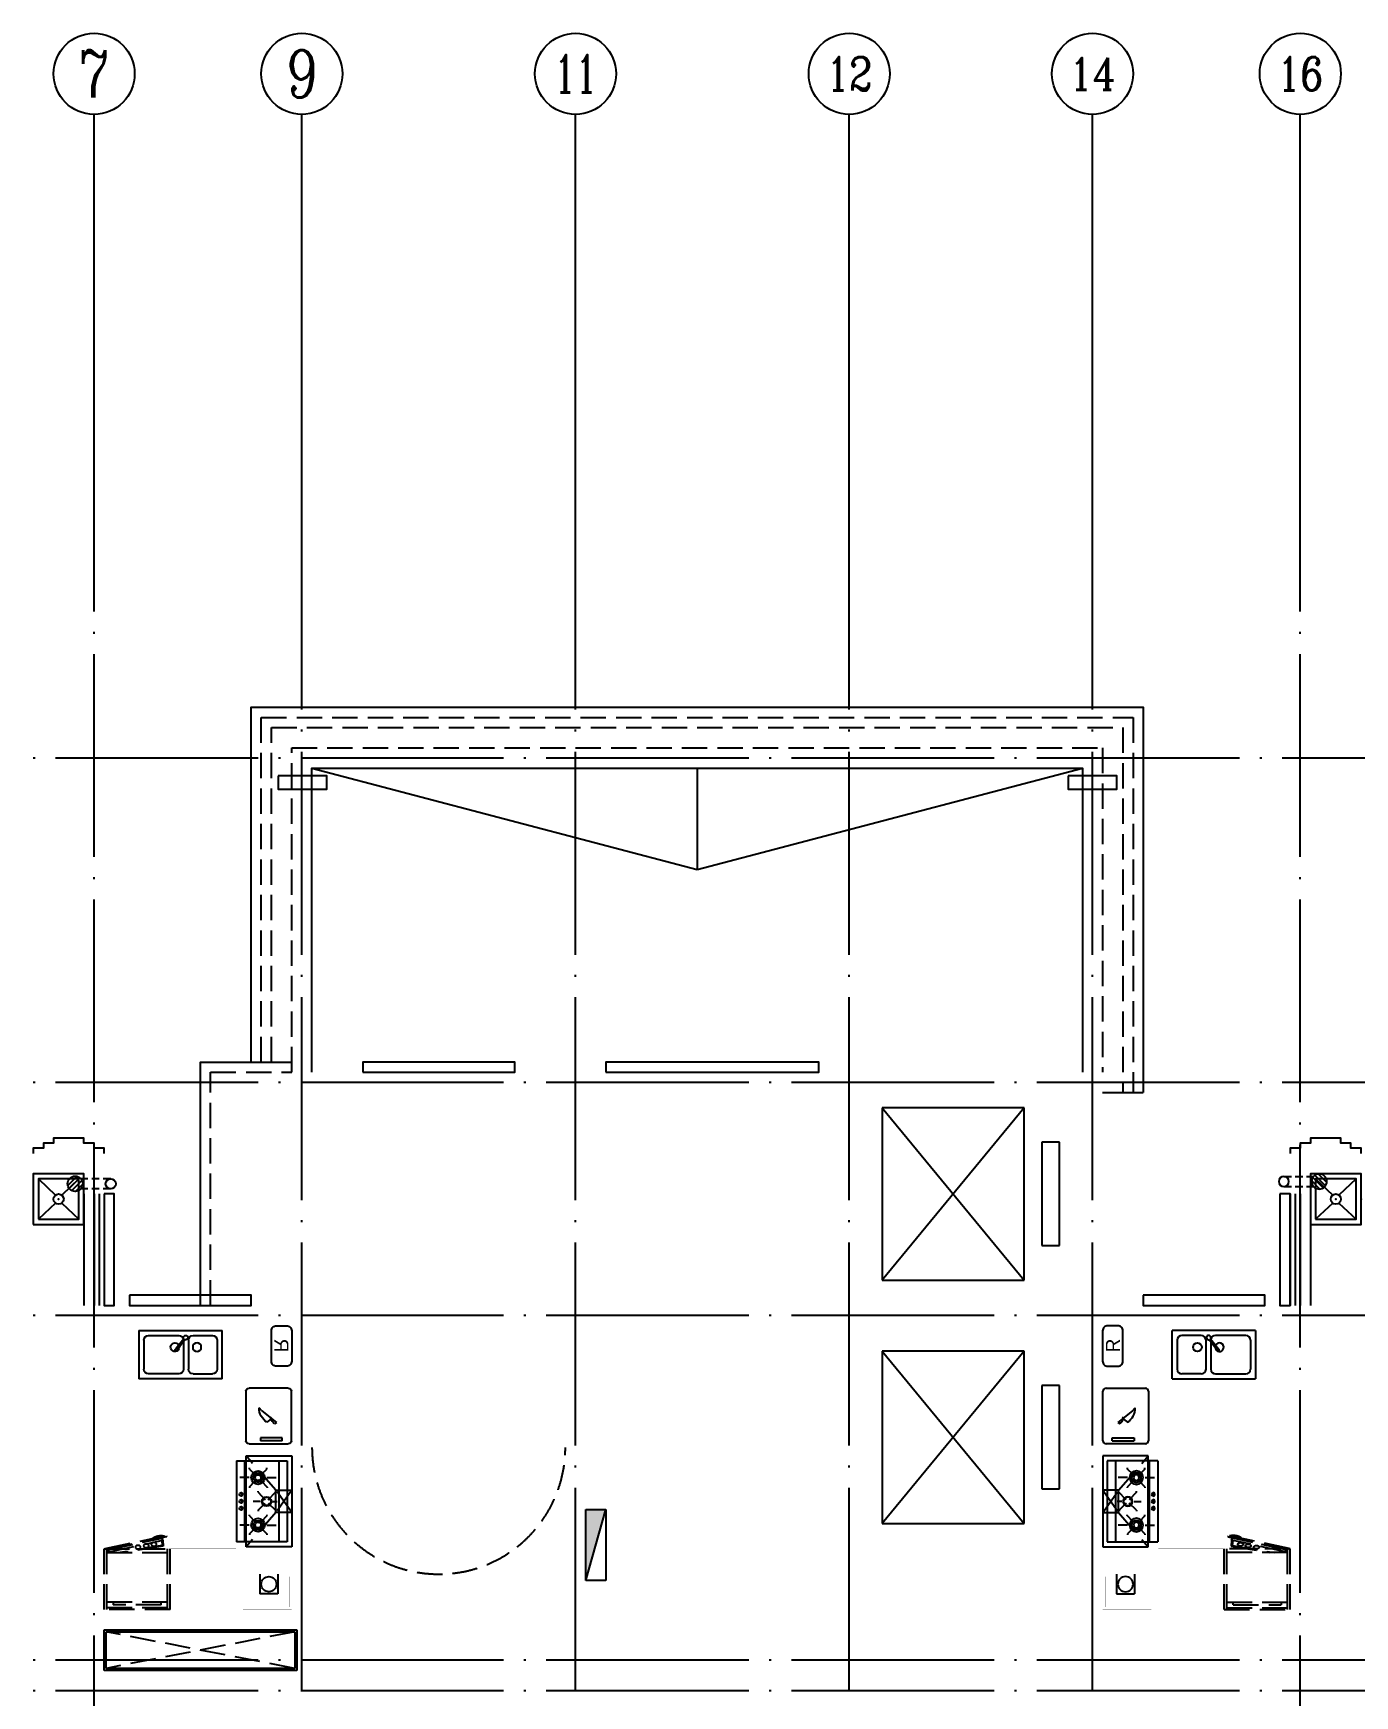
# Model space of a CAD drawing. Extents: x 115549 to 768939, y -502199 to 402497.
# Drawn here: x 204969 to 218007, y 143237 to 159637 of the extents above; entities that cross this region are included whole.
import ezdxf
from ezdxf.enums import TextEntityAlignment as Align

# ---------------------------------------------------------------- set-up
doc = ezdxf.new("R2010")
doc.units = 0
doc.header["$LTSCALE"] = 1000
doc.header["$MEASUREMENT"] = 0
for name, pattern in [('22#-平立剖面图_t3$0$PM$0$DASH', [0.35, 0.25, -0.1]), ('__DASH', [0.35, 0.25, -0.1]), ('DOTE', [2.42, 2, -0.2, 0.02, -0.2]), ('HIDDEN', [0.375, 0.25, -0.125])]:
    doc.linetypes.add(name, pattern=pattern)
for name, color, linetype in [('04-家具', 8, 'Continuous'), ('AXIS', 3, 'Continuous'), ('AXIS_TEXT', 7, 'Continuous'), ('DOTE', 16, 'DOTE'), ('E-TEXT-PLAN', 4, 'Continuous'), ('EQUIP_地漏', 7, 'Continuous'), ('EQUIP_消火栓', 7, 'Continuous'), ('EVTR', 2, 'Continuous'), ('LVTRY', 6, 'Continuous'), ('roof', 5, 'Continuous'), ('厨卫', 210, 'Continuous'), ('排水', 4, 'Continuous'), ('栏杆', 11, 'Continuous'), ('热水器', 6, 'Continuous'), ('窗口线', 7, 'Continuous'), ('线脚', 163, 'Continuous')]:
    doc.layers.add(name, color=color, linetype=linetype)
doc.styles.add('22#-平立剖面图_t3$0$PM$0$STANDARD', font='hnsjy-07.shx', dxfattribs={"width": 0.8, "bigfont": 'hnsjy-hz.shx'})
doc.styles.add('_TCH_AXIS', font='COMPLEX', dxfattribs={"bigfont": 'GBCBIG'})
doc.styles.add('COMPLEX', font='COMPLEX')
doc.styles.add('dim_font', font='hnsjy-07.shx', dxfattribs={"width": 0.66, "bigfont": 'hnsjy-hz.shx'})
doc.styles.add('MJF', font='HNSJY-07', dxfattribs={"width": 0.8, "bigfont": 'HNSJY-HZ'})

# ---------------------------------------------------------------- blocks, each defined once
blk = doc.blocks.new('sertewtewtwert')
at = {"layer": '04-家具'}
for p, q in [((71015, 3464), (71015, 3864)), ((71015, 3864), (72915, 3864)), ((71035, 3484), (71035, 3844)), ((71035, 3844), (72895, 3844)), ((72895, 3844), (72895, 3484)), ((72915, 3864), (72915, 3464)), ((72915, 3464), (71015, 3464)), ((72895, 3484), (71035, 3484))]:
    blk.add_line(p, q, dxfattribs=at)
at = {"layer": '04-家具', "linetype": '22#-平立剖面图_t3$0$PM$0$DASH'}
for p, q in [((72895, 3484), (71035, 3844)), ((71035, 3844), (71035, 3844)), ((72895, 3844), (71035, 3484)), ((71035, 3484), (71035, 3484))]:
    blk.add_line(p, q, dxfattribs=at)
blk = doc.blocks.new('RSQ')
blk.add_lwpolyline([(0, -50), (0, -350, 0.414214), (50, -400), (150, -400, 0.414214), (200, -350), (200, -50, 0.414214), (150, 0), (50, 0, 0.414214)], format="xyb", close=True)
at = {"layer": 'E-TEXT-PLAN', "color": 4, "style": 'MJF'}
blk.add_text('R', height=140, rotation=270, dxfattribs=at).set_placement((28, -205), align=Align.CENTER)
blk = doc.blocks.new('sgewrtwertwertwert')
at = {"layer": '厨卫'}
for p, q in [((58312495, 20011350), (58312495, 20010875)), ((58312495, 20011350), (58313315, 20011350)), ((58312543, 20011255), (58312543, 20010970)), ((58312590, 20011303), (58312888, 20011303)), ((58312938, 20011270), (58312860, 20011169)), ((58312950, 20011261), (58312872, 20011160)), ((58312983, 20011255), (58312983, 20010970)), ((58313030, 20011303), (58313220, 20011303)), ((58313268, 20011255), (58313268, 20010970)), ((58313315, 20010875), (58313315, 20011350)), ((58312935, 20011241), (58312935, 20010970)), ((58313315, 20010875), (58312495, 20010875)), ((58312888, 20010923), (58312590, 20010923)), ((58313030, 20010923), (58313220, 20010923))]:
    blk.add_line(p, q, dxfattribs=at)
at = {"layer": '厨卫', "extrusion": (0, 0, -1)}
for centre, major_axis, start_param, end_param in [((58312590, 20011255), (-0.3, 47.5), -1.564022, 0.006774), ((58312888, 20011255), (0.2, 47.5), -0.003329, 1.370079), ((58312957, 20011281), (2, 21.3), 4.069711, 9.62588), ((58313030, 20011255), (0, 47.5), -1.570686, 0.00011), ((58313220, 20011255), (0.3, 47.5), -0.006774, 1.564022), ((58312850, 20011186), (2.2, 42.7), 1.503503, 7.330369), ((58312862, 20011160), (0.09, 9.51), 1.57761, 6.008026), ((58313068, 20011186), (-30.2, 30.2), 2.357191390055438, 8.640376697235025), ((58312590, 20010970), (0.3, 47.5), 3.134819, 4.705615), ((58312888, 20010970), (-0.3, 47.5), 1.577571, 3.148367), ((58313030, 20010970), (0, 47.5), 3.141483, 4.712279), ((58313220, 20010970), (-0.3, 47.5), 1.577571, 3.148367)]:
    blk.add_ellipse(centre, major_axis=major_axis, ratio=1, start_param=start_param, end_param=end_param, dxfattribs=at)
blk = doc.blocks.new('sdfgesrtwtwer')
at = {"layer": '厨卫'}
for p, q in [((58313737, 20008968), (58313737, 20008773)), ((58313917, 20008968), (58313917, 20008773)), ((58313917, 20008773), (58313737, 20008773))]:
    blk.add_line(p, q, dxfattribs=at)
at = {"layer": '厨卫', "linetype": '__DASH', "const_width": 1}
blk.add_lwpolyline([(58313572, 20008998), (58314052, 20008998), (58314052, 20008618), (58313572, 20008618)], close=True, dxfattribs=at)
at = {"layer": '厨卫', "const_width": 1}
for points in [[(58313602, 20008968), (58314052, 20008968), (58314052, 20008618), (58313602, 20008618)], [(58313827, 20009008), (58313877, 20009058), (58313777, 20009058)]]:
    blk.add_lwpolyline(points, close=True, dxfattribs=at)
blk.add_lwpolyline([(58313917, 20008943), (58314027, 20008943), (58314027, 20008643), (58313627, 20008643), (58313627, 20008943), (58313737, 20008943)], dxfattribs=at)
at = {"layer": '厨卫'}
blk.add_circle((58313827, 20008868), 75, dxfattribs=at)
blk = doc.blocks.new('srgtfwetwertwew')
at = {"layer": '厨卫', "linetype": '__DASH'}
for p, q in [((58313881, 20009795), (58313587, 20010135)), ((58314037, 20009575), (58313881, 20009795)), ((58314037, 20009795), (58313881, 20009575)), ((58313881, 20009575), (58313587, 20009235))]:
    blk.add_line(p, q, dxfattribs=at)
at = {"layer": '厨卫'}
for p, q in [((58313587, 20010135), (58314037, 20010135)), ((58313587, 20009235), (58313587, 20010135)), ((58314037, 20010135), (58314037, 20009235)), ((58313493, 20010085), (58313993, 20010085)), ((58313493, 20010085), (58313493, 20009285)), ((58313576, 20009285), (58313576, 20010085)), ((58313620, 20010004), (58313620, 20010015)), ((58313620, 20010004), (58313672, 20009952)), ((58313684, 20009937), (58313670, 20009950)), ((58313687, 20009941), (58313674, 20009954)), ((58313723, 20009941), (58313736, 20009954)), ((58313727, 20009937), (58313740, 20009950)), ((58313738, 20009952), (58313791, 20010004)), ((58313791, 20010004), (58313791, 20010015)), ((58313911, 20010085), (58313911, 20009285)), ((58313993, 20010085), (58313993, 20009285)), ((58313618, 20009919), (58313525, 20009919)), ((58313620, 20009829), (58313673, 20009885)), ((58313620, 20009829), (58313620, 20009818)), ((58313670, 20009888), (58313684, 20009901)), ((58313674, 20009884), (58313687, 20009897)), ((58313705, 20009774), (58313705, 20009785)), ((58313736, 20009884), (58313723, 20009897)), ((58313740, 20009888), (58313727, 20009901)), ((58313738, 20009885), (58313795, 20009825)), ((58313793, 20009919), (58313885, 20009919)), ((58313795, 20009825), (58313795, 20009818)), ((58313806, 20009699), (58313880, 20009778)), ((58313880, 20009778), (58313880, 20009785)), ((58313881, 20009795), (58314037, 20009795)), ((58313881, 20009575), (58313881, 20009795)), ((58314037, 20009795), (58314037, 20009575)), ((58313555, 20009754), (58313536, 20009754)), ((58313555, 20009685), (58313536, 20009685)), ((58313555, 20009616), (58313536, 20009616)), ((58313725, 20009684), (58313656, 20009684)), ((58313705, 20009774), (58313775, 20009699)), ((58313705, 20009598), (58313775, 20009668)), ((58313806, 20009668), (58313876, 20009598)), ((58313848, 20009684), (58313895, 20009684)), ((58313618, 20009451), (58313525, 20009451)), ((58313620, 20009541), (58313620, 20009552)), ((58313620, 20009541), (58313673, 20009485)), ((58313670, 20009482), (58313684, 20009469)), ((58313674, 20009486), (58313687, 20009473)), ((58313705, 20009598), (58313705, 20009588)), ((58313736, 20009486), (58313723, 20009473)), ((58313738, 20009485), (58313795, 20009545)), ((58313793, 20009451), (58313885, 20009451)), ((58313795, 20009545), (58313795, 20009552)), ((58313876, 20009598), (58313876, 20009588)), ((58314037, 20009575), (58313881, 20009575)), ((58313993, 20009285), (58313493, 20009285)), ((58313620, 20009366), (58313672, 20009418)), ((58313620, 20009366), (58313620, 20009355)), ((58313684, 20009434), (58313670, 20009420)), ((58313687, 20009430), (58313674, 20009417)), ((58313723, 20009430), (58313736, 20009417)), ((58313727, 20009434), (58313740, 20009420)), ((58313738, 20009418), (58313791, 20009366)), ((58313791, 20009366), (58313791, 20009355)), ((58314037, 20009235), (58313587, 20009235))]:
    blk.add_line(p, q, dxfattribs=at)
for centre, radius in [((58313705, 20009919), 66.6), ((58313705, 20009919), 46.6), ((58313705, 20009919), 28.3), ((58313538, 20009754), 16.7), ((58313538, 20009685), 16.7), ((58313538, 20009616), 16.7), ((58313790, 20009684), 46.6), ((58313790, 20009684), 41), ((58313705, 20009451), 66.6), ((58313705, 20009451), 46.6), ((58313705, 20009451), 28.3)]:
    blk.add_circle(centre, radius, dxfattribs=at)
blk = doc.blocks.new('wrtwrtwertew')
at = {"layer": '厨卫', "linetype": '__DASH'}
for p, q in [((58310723, 20009412), (58311323, 20009537)), ((58311328, 20009525), (58310728, 20009400)), ((58310752, 20009399), (58311283, 20009512)), ((58310760, 20009379), (58311291, 20009492)), ((58311280, 20009490), (58311284, 20009440)), ((58311291, 20009492), (58311283, 20009512)), ((58311291, 20009492), (58311295, 20009433)), ((58311323, 20009537), (58311328, 20009525)), ((58310713, 20008808), (58310713, 20009408)), ((58310713, 20009408), (58311363, 20009408)), ((58310728, 20009400), (58310723, 20009412)), ((58310738, 20008808), (58310738, 20009408)), ((58310738, 20009371), (58311338, 20009371)), ((58310764, 20009371), (58310752, 20009399)), ((58311284, 20009440), (58310869, 20009371)), ((58311295, 20009433), (58310918, 20009372)), ((58311338, 20008808), (58311338, 20009408)), ((58311363, 20008808), (58311363, 20009408)), ((58311363, 20008808), (58310713, 20008808)), ((58311338, 20008880), (58310738, 20008880)), ((58311338, 20008825), (58310738, 20008825)), ((58310801, 20008880), (58310801, 20008855)), ((58311275, 20008855), (58310801, 20008855)), ((58311275, 20008855), (58311275, 20008880))]:
    blk.add_line(p, q, dxfattribs=at)
at = {"layer": '厨卫', "linetype": '__DASH', "extrusion": (0, 0, -1)}
for centre, major_axis, start_param, end_param in [((58311127, 20009437, 0), (-26.3, 0), 1.570796326795109, 7.853981633974695), ((58311203, 20009452, 0), (-26.3, 0), 1.570796326794868, 7.853981633974454), ((58311272, 20009469, 0), (-104, 0), 0.695961, 1.922033), ((58311272, 20009469, 0), (-98, 0), 0.793503, 1.824491), ((58311046, 20009424, 0), (-26.3, 0), 1.570796326794814, 7.8539816339744)]:
    blk.add_ellipse(centre, major_axis=major_axis, ratio=0.666667, start_param=start_param, end_param=end_param, dxfattribs=at)
blk = doc.blocks.new('22#-平立剖面图_t3$0$PM$0$$lvtry$00000190')
at = {"color": 0}
for p, q in [((-45, -231), (-230, -55)), ((23, -231), (208, -55)), ((-230, -494), (-45, -317)), ((208, -494), (23, -317))]:
    blk.add_line(p, q, dxfattribs=at)
for points in [[(263, 0), (-285, 0), (-285, -548), (263, -548)], [(208, -55), (-230, -55), (-230, -494), (208, -494)]]:
    blk.add_lwpolyline(points, close=True, dxfattribs=at)
blk.add_circle((-11, -274), 54.8, dxfattribs=at)
for p in [(-285, -274), (-11, -274)]:
    blk.add_point(p, dxfattribs=at)
at = {"color": 0, "style": '22#-平立剖面图_t3$0$PM$0$STANDARD', "text_generation_flag": 4, "width": 0.8, "flags": 9}
for tag in ['XSIZE', 'YSIZE']:
    blk.add_attdef(tag, (-285, -273, 0), '', height=0.548, rotation=270, dxfattribs=at)
blk = doc.blocks.new('uygjghg')
at = {"layer": 'LVTRY'}
for p, q in [((96133, 54299), (96133, 54787)), ((96164, 54818), (96552, 54818)), ((96583, 54787), (96583, 54299)), ((96426, 54594), (96453, 54622)), ((96426, 54594), (96282, 54479)), ((96282, 54479), (96296, 54464)), ((96337, 54520), (96326, 54530)), ((96335, 54513), (96375, 54481)), ((96225, 54329), (96440, 54329)), ((96225, 54299), (96225, 54329)), ((96225, 54299), (96440, 54299)), ((96440, 54329), (96440, 54299)), ((96552, 54268), (96164, 54268))]:
    blk.add_line(p, q, dxfattribs=at)
for centre, radius, start, end in [((96164, 54787), 30.7, 89.9988, 179.9988), ((96552, 54787), 30.7, 359.9988, 89.9988), ((96281, 54625), 172, 303.0316, 359.0221), ((96238, 54549), 103, 304.3228, 344.1695), ((96164, 54299), 30.7, 179.9988, 269.9988), ((96552, 54299), 30.7, 269.9988, 359.9988)]:
    blk.add_arc(centre, radius, start, end, dxfattribs=at)
at = {"layer": 'LVTRY', "style": 'dim_font', "width": 0.8, "flags": 9}
for tag in ['XSIZE', 'YSIZE']:
    blk.add_attdef(tag, (96583, 54555), '', height=0.5, rotation=179.9988, dxfattribs=at)
blk = doc.blocks.new('rewtwertwertwertwetrw')
at = {"layer": '厨卫', "const_width": 1}
for points in [[(67187, 151644), (68487, 151644), (68487, 150044), (67837, 150044)], [(78887, 151644), (77587, 151644), (77587, 150044), (78237, 150044)]]:
    blk.add_lwpolyline(points, dxfattribs=at)
at = {"layer": '厨卫', "xscale": 0.9117, "yscale": 0.9117, "zscale": 0.9117, "rotation": 180}
for p in [(66728, 153244), (79328, 153244)]:
    blk.add_blockref('22#-平立剖面图_t3$0$PM$0$$lvtry$00000190', p, dxfattribs=at)
at = {"layer": '厨卫'}
for name, p in [('sgewrtwertwertwert', (-58244965, -19859154)), ('uygjghg', (-19093, 96811)), ('srgtfwetwertwew', (-58245000, -19859173)), ('wrtwrtwertew', (-58243525, -19859364)), ('sdfgesrtwtwer', (-58245015, -19859173))]:
    blk.add_blockref(name, p, dxfattribs=at)
at = {"layer": '厨卫', "xscale": -1}
for name, p in [('sgewrtwertwertwert', (58391040, -19859154)), ('uygjghg', (165168, 96811)), ('srgtfwetwertwew', (58391075, -19859173)), ('sdfgesrtwtwer', (58391090, -19859173))]:
    blk.add_blockref(name, p, dxfattribs=at)
at = {"layer": '厨卫', "xscale": -1, "rotation": 359.999952617697}
blk.add_blockref('wrtwrtwertew', (58389584, -19859412), dxfattribs=at)
blk = doc.blocks.new('_AXISO')
blk.add_circle((0, 0), 0.5)
at = {"layer": 'AXIS_TEXT', "style": 'COMPLEX', "width": 1.041667}
blk.add_attdef('A', text='', height=0.56, dxfattribs=at).set_placement((-0.25, -0.28), (0.25, -0.28), align=Align.FIT)
blk = doc.blocks.new('$TwtSys$00000434')
for p, q in [((-0.5, 0.5), (-0.5, -0.5)), ((-0.5, -0.5), (0.5, 0.5)), ((0.5, 0.5), (-0.5, 0.5)), ((0.5, -0.5), (0.5, 0.5)), ((-0.5, -0.5), (0.5, -0.5))]:
    blk.add_line(p, q)
blk.add_solid([(0.5, -0.5), (0.5, 0.5), (-0.5, -0.5)])
blk = doc.blocks.new('11')
at = {"layer": '排水'}
h = blk.add_hatch(dxfattribs=at)
h.set_pattern_fill('ANSI31', color=256, scale=250, angle=90, style=0)
h.set_pattern_definition([(225, (552986.876, 86546.916), (22.097087, -22.097087), [])])
edge = h.paths.add_edge_path()
edge.add_arc((33936, 214430), 75, 0, 360)
at = {"layer": '排水', "linetype": 'HIDDEN', "ltscale": 0.3}
for p, q in [((33586, 214480), (33880, 214480)), ((33586, 214380), (33880, 214380))]:
    blk.add_line(p, q, dxfattribs=at)
at = {"layer": '排水'}
for centre, radius in [((33936, 214430), 75), ((33586, 214430), 50)]:
    blk.add_circle(centre, radius, dxfattribs=at)

msp = doc.modelspace()

# ---------------------------------------------------------------- linework, layer by layer
for p, q in [((207719.1, 152387.5), (211519.1, 151387.5)), ((211519.1, 152387.5), (211519.1, 151387.5)), ((211519.1, 151387.5), (215319.1, 152387.5)), ((215519.1, 149187.5), (215919.1, 149187.5))]:
    msp.add_line(p, q)
for points in [[(207119.1, 149487.5), (207119.1, 152987.5), (215919.1, 152987.5), (215919.1, 149187.5)], [(207719.1, 149387.5), (207719.1, 152387.5), (215319.1, 152387.5), (215319.1, 149387.5)], [(206619.1, 147087.5), (206619.1, 149487.5), (207519.1, 149487.5)]]:
    msp.add_lwpolyline(points)
at = {"linetype": '__DASH'}
for points in [[(207219.1, 149487.5), (207219.1, 152887.5), (215819.1, 152887.5), (215819.1, 149187.5)], [(207319.1, 149487.5), (207319.1, 152787.5), (215719.1, 152787.5), (215719.1, 149187.5)], [(207519.1, 149387.5), (207519.1, 152587.5), (215519.1, 152587.5), (215519.1, 149387.5)], [(206719.1, 147087.5), (206719.1, 149387.5), (207519.1, 149387.5)]]:
    msp.add_lwpolyline(points, dxfattribs=at)
msp.add_arc((208969.1, 145687.5), 1250, 180, 0, dxfattribs=at)
at = {"layer": 'AXIS'}
for p, q in [((205569.1, 154836.5), (205569.1, 158836.5)), ((207619.1, 154836.5), (207619.1, 158836.5)), ((210319.1, 154836.5), (210319.1, 158836.5)), ((213019.1, 154836.5), (213019.1, 158836.5)), ((215419.1, 154836.5), (215419.1, 158836.5)), ((217469.1, 154836.5), (217469.2, 158836.5))]:
    msp.add_line(p, q, dxfattribs=at)
at = {"layer": 'DOTE'}
for p, q in [((205569.1, 132152), (205569.1, 154836.6)), ((207619.1, 143287.5), (207619.1, 154836.5)), ((210319.1, 143287.5), (210319.1, 154836.5)), ((213019.1, 143287.5), (213019.1, 154836.5)), ((215419.1, 143287.5), (215419.1, 154836.5)), ((217469.1, 132152.2), (217469.1, 154836.7)), ((228969.1, 152487.5), (194069.1, 152487.5)), ((228969.1, 149287.5), (194069.1, 149287.5)), ((228969.1, 146987.5), (194069.1, 146987.5)), ((228969.1, 143587.5), (194069.1, 143587.5)), ((228969.1, 143287.5), (194069.1, 143287.5))]:
    msp.add_line(p, q, dxfattribs=at)
at = {"layer": 'EVTR'}
for p, q in [((214744.1, 149037.5), (213344.1, 149037.5)), ((213344.1, 149037.5), (213344.1, 147337.5)), ((214744.1, 149037.5), (213344.1, 147337.5)), ((213344.1, 149037.5), (214744.1, 147337.5)), ((214744.1, 147337.5), (214744.1, 149037.5)), ((215094.1, 148697.5), (214919.1, 148697.5)), ((214919.1, 148697.5), (214919.1, 147677.5)), ((215094.1, 147677.5), (215094.1, 148697.5)), ((214919.1, 147677.5), (215094.1, 147677.5)), ((213344.1, 147337.5), (214744.1, 147337.5)), ((214744.1, 146637.5), (213344.1, 146637.5)), ((213344.1, 146637.5), (213344.1, 144937.5)), ((214744.1, 146637.5), (213344.1, 144937.5)), ((213344.1, 146637.5), (214744.1, 144937.5)), ((214744.1, 144937.5), (214744.1, 146637.5)), ((215094.1, 146297.5), (214919.1, 146297.5)), ((214919.1, 146297.5), (214919.1, 145277.5)), ((215094.1, 145277.5), (215094.1, 146297.5)), ((214919.1, 145277.5), (215094.1, 145277.5)), ((213344.1, 144937.5), (214744.1, 144937.5))]:
    msp.add_line(p, q, dxfattribs=at)
at = {"layer": 'roof', "color": 4}
for points in [[(207386.8, 152312.4), (207386.8, 152179.4), (207867.1, 152179.4), (207867.1, 152312.4)], [(215178.9, 152312.4), (215178.9, 152179.4), (215659.2, 152179.4), (215659.2, 152312.4)]]:
    msp.add_lwpolyline(points, close=True, dxfattribs=at)
at = {"layer": '栏杆'}
for p, q in [((205469.1, 148187.5), (205469.1, 147087.5)), ((205569.1, 148187.5), (205569.1, 147087.5)), ((205619.1, 148187.5), (205619.1, 147087.5)), ((205669.1, 148187.5), (205669.1, 147087.5)), ((217369, 148187.5), (217369, 147087.5)), ((217419, 148187.5), (217419, 147087.5)), ((217469, 148187.5), (217469, 147087.5)), ((217569, 148187.5), (217569, 147087.5))]:
    msp.add_line(p, q, dxfattribs=at)
at = {"layer": '窗口线'}
for points in [[(208219.1, 149387.5), (209719.1, 149387.5), (209719.1, 149487.5), (208219.1, 149487.5)], [(210619.1, 149387.5), (212719.1, 149387.5), (212719.1, 149487.5), (210619.1, 149487.5)], [(205669.1, 148187.5), (205669.1, 147087.5), (205769.1, 147087.5), (205769.1, 148187.5)], [(217269, 148187.5), (217269, 147087.5), (217369, 147087.5), (217369, 148187.5)], [(205919.1, 147187.5), (205919.1, 147087.5), (207119.1, 147087.5), (207119.1, 147187.5)], [(215919.1, 147187.5), (215919.1, 147087.5), (217119.1, 147087.5), (217119.1, 147187.5)]]:
    msp.add_lwpolyline(points, close=True, dxfattribs=at)
at = {"layer": '线脚'}
for points in [[(205669.1, 148587.5), (205669.1, 148637.5), (205569.1, 148637.5), (205569.1, 148687.5), (205469.1, 148687.5), (205469.1, 148737.5), (205169.1, 148737.5), (205169.1, 148687.5), (205069.1, 148687.5), (205069.1, 148637.5), (204969.1, 148637.5), (204969.1, 148587.5)], [(218069.1, 148587.5), (218069.1, 148637.5), (217969.1, 148637.5), (217969.1, 148687.5), (217869.1, 148687.5), (217869.1, 148737.5), (217568.9, 148737.5), (217568.9, 148687.5), (217468.9, 148687.5), (217468.9, 148637.5), (217368.9, 148637.5), (217368.9, 148587.5)]]:
    msp.add_lwpolyline(points, dxfattribs=at)

# ---------------------------------------------------------------- block references
at = {"layer": '04-家具'}
msp.add_blockref('sertewtewtwert', (134654.3, 140023.9), dxfattribs=at)
at = {"layer": 'AXIS'}
ref = msp.add_blockref('_AXISO', (205569.1, 159236.5), dxfattribs=dict(at, xscale=800, yscale=800, zscale=800))
ref.add_attrib('A', '7', dxfattribs={"layer": 'AXIS_TEXT', "height": 465.9, "style": '_TCH_AXIS'}).set_placement((205413.8, 159003.5), (205724.5, 159003.5), align=Align.FIT)
ref = msp.add_blockref('_AXISO', (207619.1, 159236.5), dxfattribs=dict(at, xscale=800, yscale=800, zscale=800))
ref.add_attrib('A', '9', dxfattribs={"layer": 'AXIS_TEXT', "height": 465.9, "style": '_TCH_AXIS'}).set_placement((207463.8, 159003.5), (207774.4, 159003.5), align=Align.FIT)
ref = msp.add_blockref('_AXISO', (210319.1, 159236.5), dxfattribs=dict(at, xscale=800, yscale=800, zscale=800))
ref.add_attrib('A', '11', dxfattribs={"layer": 'AXIS_TEXT', "height": 368.76, "style": '_TCH_AXIS'}).set_placement((210108.4, 159052.1), (210529.8, 159052.1), align=Align.FIT)
ref = msp.add_blockref('_AXISO', (213019.1, 159236.5), dxfattribs=dict(at, xscale=800, yscale=800, zscale=800))
ref.add_attrib('A', '12', dxfattribs={"layer": 'AXIS_TEXT', "height": 328.45, "style": '_TCH_AXIS'}).set_placement((212792.3, 159072.3), (213245.9, 159072.3), align=Align.FIT)
ref = msp.add_blockref('_AXISO', (215419.1, 159236.5), dxfattribs=dict(at, xscale=800, yscale=800, zscale=800))
ref.add_attrib('A', '14', dxfattribs={"layer": 'AXIS_TEXT', "height": 314.07, "style": '_TCH_AXIS'}).set_placement((215187.3, 159079.5), (215650.9, 159079.5), align=Align.FIT)
ref = msp.add_blockref('_AXISO', (217469.2, 159236.5), dxfattribs=dict(at, xscale=800, yscale=800, zscale=800))
ref.add_attrib('A', '16', dxfattribs={"layer": 'AXIS_TEXT', "height": 328.45, "style": '_TCH_AXIS'}).set_placement((217242.4, 159072.3), (217695.9, 159072.3), align=Align.FIT)
at = {"layer": 'EQUIP_地漏', "rotation": 180}
msp.add_blockref('11', (239319, 362717.6), dxfattribs=at)
at = {"layer": 'EQUIP_地漏', "xscale": -1, "rotation": 180}
msp.add_blockref('11', (183720.2, 362740.5), dxfattribs=at)
at = {"layer": 'EQUIP_消火栓', "xscale": -700, "yscale": 200, "zscale": 700, "rotation": 270}
msp.add_blockref('$TwtSys$00000434', (210519.1, 144724.4), dxfattribs=at)
at = {"layer": '厨卫'}
msp.add_blockref('rewtwertwertwertwetrw', (138481.7, -5356.9), dxfattribs=at)
at = {"layer": '热水器', "extrusion": (0, 0, -1), "zscale": -1, "rotation": 180}
msp.add_blockref('RSQ', (-207319.1, 146487.5), dxfattribs=at)
at = {"layer": '热水器', "extrusion": (0, 0, -1), "xscale": -1, "zscale": -1, "rotation": 180}
msp.add_blockref('RSQ', (-215719.1, 146487.5), dxfattribs=at)

doc.saveas('drawing.dxf')
